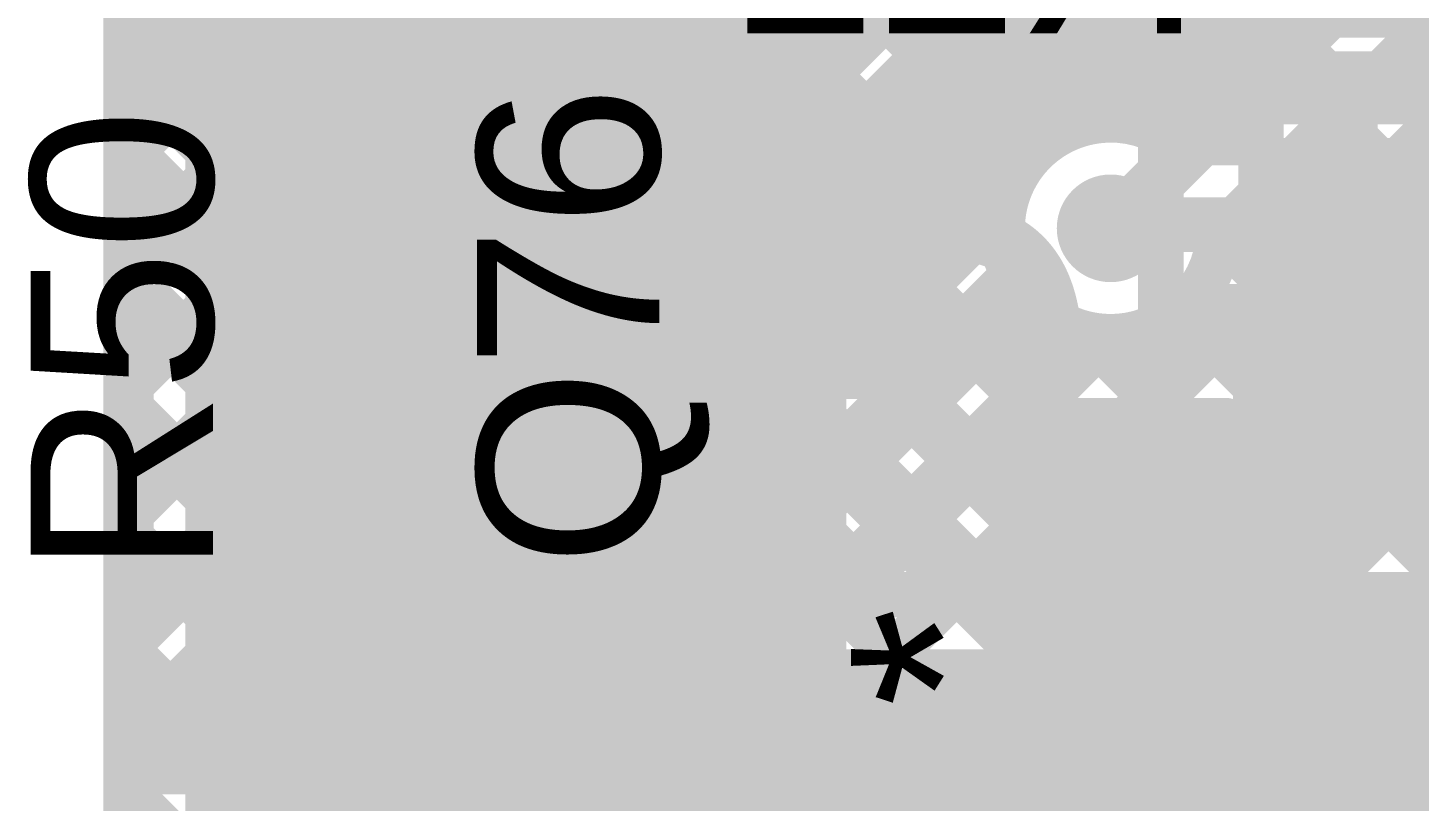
# Model space of a CAD drawing. Header units: millimetres. Extents: x -0.33 to 3.26, y -0.12 to 2.83.
# Drawn here: x -0.1016 to 0.2037, y 1.6135 to 1.7832 of the extents above; entities that cross this region are included whole.
import ezdxf

# ---------------------------------------------------------------- set-up
doc = ezdxf.new("R2010")
doc.units = ezdxf.units.MM
doc.header["$MEASUREMENT"] = 0
for name, color, linetype in [('BottomLayer', 5, 'Continuous'), ('BottomOverlay', 54, 'Continuous'), ('BottomPaste', 16, 'Continuous'), ('BottomSolder', 6, 'Continuous'), ('TopLayer', 1, 'Continuous'), ('TopOverlay', 2, 'Continuous'), ('TopPaste', 8, 'Continuous'), ('TopSolder', 216, 'Continuous'), ('ViaHoleLayer', 16, 'Continuous')]:
    doc.layers.add(name, color=color, linetype=linetype)
doc.styles.add('Arial', font='', dxfattribs={"height": 0.2})
doc.styles.get('Arial').set_extended_font_data('Arial')

# ---------------------------------------------------------------- blocks, each defined once
blk = doc.blocks.new('R__0603_B_32')
at = {"layer": 'BottomLayer'}
for points in [[(-0.015, 0.0175), (-0.015, -0.0175), (-0.045, -0.0175), (-0.045, 0.0175)], [(0.045, 0.0175), (0.045, -0.0175), (0.015, -0.0175), (0.015, 0.0175)]]:
    blk.add_hatch(color=5, dxfattribs=at).paths.add_polyline_path(points)
at = {"layer": 'BottomPaste'}
for points in [[(-0.015, 0.0175), (-0.015, -0.0175), (-0.045, -0.0175), (-0.045, 0.0175)], [(0.045, 0.0175), (0.045, -0.0175), (0.015, -0.0175), (0.015, 0.0175)]]:
    blk.add_hatch(color=16, dxfattribs=at).paths.add_polyline_path(points)
at = {"layer": 'BottomSolder'}
for points in [[(-0.011, 0.0215), (-0.011, -0.0215), (-0.049, -0.0215), (-0.049, 0.0215)], [(0.049, 0.0215), (0.049, -0.0215), (0.011, -0.0215), (0.011, 0.0215)]]:
    blk.add_hatch(color=6, dxfattribs=at).paths.add_polyline_path(points)
at = {"layer": 'BottomOverlay', "const_width": 0.01}
for points in [[(-0.052, 0.024), (0.052, 0.024)], [(-0.052, 0.024), (-0.052, -0.024)], [(0.052, 0.024), (0.052, -0.024)], [(-0.052, -0.024), (0.052, -0.024)]]:
    blk.add_lwpolyline(points, dxfattribs=at)
at = {"layer": 'BottomOverlay', "const_width": 0.005}
for points in [[(-0.0545, 0.024, 1), (-0.0495, 0.024, 1)], [(-0.0545, 0.024, 1), (-0.0495, 0.024, 1)], [(0.0495, 0.024, 1), (0.0545, 0.024, 1)], [(0.0495, 0.024, 1), (0.0545, 0.024, 1)], [(-0.0545, -0.024, 1), (-0.0495, -0.024, 1)], [(-0.0545, -0.024, 1), (-0.0495, -0.024, 1)], [(0.0495, -0.024, 1), (0.0545, -0.024, 1)], [(0.0495, -0.024, 1), (0.0545, -0.024, 1)]]:
    blk.add_lwpolyline(points, format="xyb", close=True, dxfattribs=at)
blk = doc.blocks.new('R__0402_B_35')
at = {"layer": 'BottomLayer'}
for points in [[(-0.0095, 0.0125), (-0.0095, -0.0125), (-0.0275, -0.0125), (-0.0275, 0.0125)], [(0.0275, 0.0125), (0.0275, -0.0125), (0.0095, -0.0125), (0.0095, 0.0125)]]:
    blk.add_hatch(color=5, dxfattribs=at).paths.add_polyline_path(points)
at = {"layer": 'BottomPaste'}
for points in [[(-0.0095, 0.0125), (-0.0095, -0.0125), (-0.0275, -0.0125), (-0.0275, 0.0125)], [(0.0275, 0.0125), (0.0275, -0.0125), (0.0095, -0.0125), (0.0095, 0.0125)]]:
    blk.add_hatch(color=16, dxfattribs=at).paths.add_polyline_path(points)
at = {"layer": 'BottomSolder'}
for points in [[(-0.0055, 0.0165), (-0.0055, -0.0165), (-0.0315, -0.0165), (-0.0315, 0.0165)], [(0.0315, 0.0165), (0.0315, -0.0165), (0.0055, -0.0165), (0.0055, 0.0165)]]:
    blk.add_hatch(color=6, dxfattribs=at).paths.add_polyline_path(points)
at = {"layer": 'BottomOverlay', "const_width": 0.01}
for points in [[(0.034, 0.019), (-0.034, 0.019)], [(-0.034, -0.019), (-0.034, 0.019)], [(0.034, -0.019), (0.034, 0.019)], [(0.034, -0.019), (-0.034, -0.019)]]:
    blk.add_lwpolyline(points, dxfattribs=at)
at = {"layer": 'BottomOverlay', "const_width": 0.005}
for points in [[(-0.0365, 0.019, 1), (-0.0315, 0.019, 1)], [(-0.0365, 0.019, 1), (-0.0315, 0.019, 1)], [(0.0315, 0.019, 1), (0.0365, 0.019, 1)], [(0.0315, 0.019, 1), (0.0365, 0.019, 1)], [(-0.0365, -0.019, 1), (-0.0315, -0.019, 1)], [(-0.0365, -0.019, 1), (-0.0315, -0.019, 1)], [(0.0315, -0.019, 1), (0.0365, -0.019, 1)], [(0.0315, -0.019, 1), (0.0365, -0.019, 1)]]:
    blk.add_lwpolyline(points, format="xyb", close=True, dxfattribs=at)
blk = doc.blocks.new('R__0402_B_36')
at = {"layer": 'BottomLayer'}
for points in [[(-0.0095, 0.0125), (-0.0095, -0.0125), (-0.0275, -0.0125), (-0.0275, 0.0125)], [(0.0275, 0.0125), (0.0275, -0.0125), (0.0095, -0.0125), (0.0095, 0.0125)]]:
    blk.add_hatch(color=5, dxfattribs=at).paths.add_polyline_path(points)
at = {"layer": 'BottomPaste'}
for points in [[(-0.0095, 0.0125), (-0.0095, -0.0125), (-0.0275, -0.0125), (-0.0275, 0.0125)], [(0.0275, 0.0125), (0.0275, -0.0125), (0.0095, -0.0125), (0.0095, 0.0125)]]:
    blk.add_hatch(color=16, dxfattribs=at).paths.add_polyline_path(points)
at = {"layer": 'BottomSolder'}
for points in [[(-0.0055, 0.0165), (-0.0055, -0.0165), (-0.0315, -0.0165), (-0.0315, 0.0165)], [(0.0315, 0.0165), (0.0315, -0.0165), (0.0055, -0.0165), (0.0055, 0.0165)]]:
    blk.add_hatch(color=6, dxfattribs=at).paths.add_polyline_path(points)
at = {"layer": 'BottomOverlay', "const_width": 0.01}
for points in [[(-0.034, 0.019), (0.034, 0.019)], [(-0.034, 0.019), (-0.034, -0.019)], [(0.034, 0.019), (0.034, -0.019)], [(-0.034, -0.019), (0.034, -0.019)]]:
    blk.add_lwpolyline(points, dxfattribs=at)
at = {"layer": 'BottomOverlay', "const_width": 0.005}
for points in [[(-0.0365, 0.019, 1), (-0.0315, 0.019, 1)], [(-0.0365, 0.019, 1), (-0.0315, 0.019, 1)], [(0.0315, 0.019, 1), (0.0365, 0.019, 1)], [(0.0315, 0.019, 1), (0.0365, 0.019, 1)], [(-0.0365, -0.019, 1), (-0.0315, -0.019, 1)], [(-0.0365, -0.019, 1), (-0.0315, -0.019, 1)], [(0.0315, -0.019, 1), (0.0365, -0.019, 1)], [(0.0315, -0.019, 1), (0.0365, -0.019, 1)]]:
    blk.add_lwpolyline(points, format="xyb", close=True, dxfattribs=at)
blk = doc.blocks.new('SOT23_3_67')
at = {"layer": 'TopLayer'}
for points in [[(0.01574, 0.02657), (-0.01575, 0.02657), (-0.01575, 0.05807), (0.01574, 0.05807)], [(-0.02166, -0.05807), (-0.05316, -0.05807), (-0.05316, -0.02657), (-0.02166, -0.02657)], [(0.05314, -0.05807), (0.02165, -0.05807), (0.02165, -0.02657), (0.05314, -0.02657)]]:
    blk.add_hatch(color=1, dxfattribs=at).paths.add_polyline_path(points)
at = {"layer": 'TopPaste'}
for points in [[(0.01574, 0.02657), (-0.01575, 0.02657), (-0.01575, 0.05807), (0.01574, 0.05807)], [(-0.02166, -0.05807), (-0.05316, -0.05807), (-0.05316, -0.02657), (-0.02166, -0.02657)], [(0.05314, -0.05807), (0.02165, -0.05807), (0.02165, -0.02657), (0.05314, -0.02657)]]:
    blk.add_hatch(color=8, dxfattribs=at).paths.add_polyline_path(points)
at = {"layer": 'TopSolder'}
for points in [[(0.01974, 0.02257), (-0.01975, 0.02257), (-0.01975, 0.06207), (0.01974, 0.06207)], [(-0.01766, -0.06207), (-0.05716, -0.06207), (-0.05716, -0.02257), (-0.01766, -0.02257)], [(0.05714, -0.06207), (0.01765, -0.06207), (0.01765, -0.02257), (0.05714, -0.02257)]]:
    blk.add_hatch(color=216, dxfattribs=at).paths.add_polyline_path(points)
at = {"layer": 'TopOverlay', "const_width": 0.01}
for points in [[(-0.06401, 0.032), (-0.06401, -0.03)], [(-0.06401, 0.032), (-0.02901, 0.032)], [(0.02899, 0.031), (0.06399, 0.031)], [(0.06399, 0.031), (0.06399, -0.03)], [(-0.01101, -0.032), (0.01099, -0.032)]]:
    blk.add_lwpolyline(points, dxfattribs=at)
at = {"layer": 'TopOverlay'}
for points, const_width in [([(-0.06651, 0.032, 1), (-0.06151, 0.032, 1)], 0.005), ([(-0.06651, 0.032, 1), (-0.06151, 0.032, 1)], 0.005), ([(-0.03151, 0.032, 1), (-0.02651, 0.032, 1)], 0.005), ([(0.02649, 0.031, 1), (0.03149, 0.031, 1)], 0.005), ([(0.06149, 0.031, 1), (0.06649, 0.031, 1)], 0.005), ([(0.06149, 0.031, 1), (0.06649, 0.031, 1)], 0.005), ([(-0.06651, -0.03, 1), (-0.06151, -0.03, 1)], 0.005), ([(-0.01351, -0.032, 1), (-0.00851, -0.032, 1)], 0.005), ([(0.00849, -0.032, 1), (0.01349, -0.032, 1)], 0.005), ([(0.06149, -0.03, 1), (0.06649, -0.03, 1)], 0.005), ([(-0.06409, -0.068, 1), (-0.07393, -0.068, 1)], 0.00984), ([(-0.07639, -0.068, 1), (-0.07147, -0.068, 1)], 0.00492), ([(-0.06655, -0.068, 1), (-0.06162, -0.068, 1)], 0.00492)]:
    blk.add_lwpolyline(points, format="xyb", close=True, dxfattribs=dict(at, const_width=const_width))
blk = doc.blocks.new('R__0402_88')
at = {"layer": 'TopLayer'}
for points in [[(-0.0275, -0.0125), (-0.0275, 0.0125), (-0.0095, 0.0125), (-0.0095, -0.0125)], [(0.0095, -0.0125), (0.0095, 0.0125), (0.0275, 0.0125), (0.0275, -0.0125)]]:
    blk.add_hatch(color=1, dxfattribs=at).paths.add_polyline_path(points)
at = {"layer": 'TopPaste'}
for points in [[(-0.0275, -0.0125), (-0.0275, 0.0125), (-0.0095, 0.0125), (-0.0095, -0.0125)], [(0.0095, -0.0125), (0.0095, 0.0125), (0.0275, 0.0125), (0.0275, -0.0125)]]:
    blk.add_hatch(color=8, dxfattribs=at).paths.add_polyline_path(points)
at = {"layer": 'TopSolder'}
for points in [[(-0.0315, -0.0165), (-0.0315, 0.0165), (-0.0055, 0.0165), (-0.0055, -0.0165)], [(0.0055, -0.0165), (0.0055, 0.0165), (0.0315, 0.0165), (0.0315, -0.0165)]]:
    blk.add_hatch(color=216, dxfattribs=at).paths.add_polyline_path(points)
at = {"layer": 'TopOverlay', "const_width": 0.005}
for points in [[(-0.0085, 0.0175), (-0.0325, 0.0175)], [(-0.0325, -0.0175), (-0.0325, 0.0175)], [(0.0325, 0.0175), (0.0085, 0.0175)], [(0.0325, -0.0175), (0.0325, 0.0175)], [(-0.0085, -0.0175), (-0.0325, -0.0175)], [(0.0325, -0.0175), (0.0085, -0.0175)]]:
    blk.add_lwpolyline(points, dxfattribs=at)
at = {"layer": 'TopOverlay', "const_width": 0.0025}
for points in [[(-0.03375, 0.0175, 1), (-0.03125, 0.0175, 1)], [(-0.03375, 0.0175, 1), (-0.03125, 0.0175, 1)], [(-0.00975, 0.0175, 1), (-0.00725, 0.0175, 1)], [(0.00725, 0.0175, 1), (0.00975, 0.0175, 1)], [(0.03125, 0.0175, 1), (0.03375, 0.0175, 1)], [(0.03125, 0.0175, 1), (0.03375, 0.0175, 1)], [(-0.03375, -0.0175, 1), (-0.03125, -0.0175, 1)], [(-0.03375, -0.0175, 1), (-0.03125, -0.0175, 1)], [(-0.00975, -0.0175, 1), (-0.00725, -0.0175, 1)], [(0.00725, -0.0175, 1), (0.00975, -0.0175, 1)], [(0.03125, -0.0175, 1), (0.03375, -0.0175, 1)], [(0.03125, -0.0175, 1), (0.03375, -0.0175, 1)]]:
    blk.add_lwpolyline(points, format="xyb", close=True, dxfattribs=at)
blk = doc.blocks.new('T________B_____12_P___95')
at = {"layer": 'TopOverlay', "const_width": 0.01}
for points in [[(2.325, 0.164), (-0.105, 0.164)], [(1.56339, 0.1402), (1.58216, 0.12143)], [(1.63748, 0.1402), (1.61871, 0.12143)], [(1.58216, 0.12143), (1.61871, 0.12143)]]:
    blk.add_lwpolyline(points, dxfattribs=at)
at = {"layer": 'TopOverlay', "const_width": 0.005}
for points in [[(1.56089, 0.1402, 1), (1.56589, 0.1402, 1)], [(1.63498, 0.1402, 1), (1.63998, 0.1402, 1)], [(1.57966, 0.12143, 1), (1.58466, 0.12143, 1)], [(1.57966, 0.12143, 1), (1.58466, 0.12143, 1)], [(1.61621, 0.12143, 1), (1.62121, 0.12143, 1)], [(1.61621, 0.12143, 1), (1.62121, 0.12143, 1)]]:
    blk.add_lwpolyline(points, format="xyb", close=True, dxfattribs=at)

msp = doc.modelspace()

# ---------------------------------------------------------------- hatches: boundary and pattern name
at = {"layer": 'BottomLayer'}
msp.add_hatch(color=5, dxfattribs=at).paths.add_polyline_path([(-0.067, 0.128), (0.078, 0.128), (0.078, 2.405), (-0.067, 2.405)])
h = msp.add_hatch(color=5, dxfattribs=at)
edge = h.paths.add_edge_path()
edge.add_arc((0.136, 1.73922), 0.01181, 0, 360)
h = msp.add_hatch(color=5, dxfattribs=at)
edge = h.paths.add_edge_path()
edge.add_arc((0, 1.7126), 0.01181, 0, 360)
at = {"layer": 'TopLayer'}
h = msp.add_hatch(color=1, dxfattribs=at)
edge = h.paths.add_edge_path()
edge.add_arc((0.136, 1.73922), 0.01181, 0, 360)
h = msp.add_hatch(color=1, dxfattribs=at)
edge = h.paths.add_edge_path()
edge.add_arc((0, 1.7126), 0.01181, 0, 360)
msp.add_hatch(color=1, dxfattribs=at).paths.add_polyline_path([(0.02172, 1.60383), (0.38672, 1.60383), (0.38672, 1.64683), (0.02172, 1.64683)])
at = {"layer": 'ViaHoleLayer'}
h = msp.add_hatch(color=16, dxfattribs=at)
edge = h.paths.add_edge_path()
edge.add_arc((0.136, 1.73922), 0.00591, 0, 360)
h = msp.add_hatch(color=16, dxfattribs=at)
edge = h.paths.add_edge_path()
edge.add_arc((0, 1.7126), 0.00591, 0, 360)

# ---------------------------------------------------------------- linework, layer by layer
at = {"layer": 'BottomLayer'}
for points, const_width in [([(-0.08, 2.45188), (-0.08, 0.07612)], 0.01), ([(-0.08, 2.01179), (0.16477, 1.76702)], 0.01), ([(-0.08, 1.76048), (0.16853, 2.00901)], 0.01), ([(-0.08, 1.73219), (0.18267, 1.99487)], 0.01), ([(-0.08, 1.98351), (0.14101, 1.7625)], 0.01), ([(-0.08, 1.70391), (0.19682, 1.98073)], 0.01), ([(-0.08, 1.95522), (0.11916, 1.75606)], 0.01), ([(-0.08, 1.92694), (0.11272, 1.73422)], 0.01), ([(-0.08, 1.67563), (0.16328, 1.91891)], 0.01), ([(-0.08, 1.89865), (0.15315, 1.6655)], 0.01), ([(-0.08, 1.64734), (0.16328, 1.89063)], 0.01), ([(-0.08, 1.87037), (0.12487, 1.6655)], 0.01), ([(-0.08, 1.61906), (0.16328, 1.86234)], 0.01), ([(-0.08, 1.84208), (0.11788, 1.64421)], 0.01), ([(-0.08, 1.59077), (0.16328, 1.83406)], 0.01), ([(0.1635, 1.77302), (0.1635, 1.82702)], 0.01), ([(-0.08, 1.8138), (0.11343, 1.62037)], 0.01), ([(-0.08, 1.56249), (0.1635, 1.80599)], 0.01), ([(-0.08, 1.78552), (0.11328, 1.59223)], 0.01), ([(0.14642, 1.76063), (0.1635, 1.77771)], 0.01), ([(0.1635, 1.77302), (0.2225, 1.77302)], 0.01), ([(0.1811, 1.76702), (0.1871, 1.77302)], 0.01), ([(0.18706, 1.77302), (0.19306, 1.76702)], 0.01), ([(0.1635, 1.76702), (0.2225, 1.76702)], 0.01), ([(0.1635, 1.75802), (0.1635, 1.76702)], 0.01), ([(-0.08, 1.75723), (0.11328, 1.56395)], 0.01), ([(0.15062, 1.75802), (0.1635, 1.75802)], 0.01), ([(0.136, 1.73922), (0.13679, 1.74002)], 0.012), ([(0.13679, 1.74002), (0.193, 1.74002)], 0.012), ([(-0.08, 1.72895), (0.11328, 1.53566)], 0.01), ([(-0.08, 1.5342), (0.11459, 1.7288)], 0.01), ([(-0.08, 1.47764), (0.1635, 1.72114)], 0.01), ([(0.15246, 1.72202), (0.1635, 1.72202)], 0.01), ([(0.15321, 1.72202), (0.17272, 1.7025)], 0.01), ([(0.1635, 1.71302), (0.1635, 1.72202)], 0.01), ([(-0.08, 1.50592), (0.13021, 1.71613)], 0.01), ([(0.13099, 1.71594), (0.16788, 1.67906)], 0.01), ([(0.1635, 1.71302), (0.2225, 1.71302)], 0.01), ([(0.17315, 1.7025), (0.18366, 1.71302)], 0.01), ([(0.19049, 1.71302), (0.19751, 1.706)], 0.01), ([(0.20493, 1.706), (0.21195, 1.71302)], 0.01), ([(0.19238, 1.706), (0.228, 1.706)], 0.01), ([(0.16788, 1.7025), (0.17976, 1.7025)], 0.01), ([(0.16788, 1.69723), (0.17315, 1.7025)], 0.01), ([(0.16788, 1.6815), (0.16788, 1.7025)], 0.01), ([(-0.08, 1.70066), (0.125, 1.49566)], 0.01), ([(0.13629, 1.66564), (0.16788, 1.69723)], 0.01), ([(0.19238, 1.6815), (0.228, 1.6815)], 0.025), ([(0.16788, 1.6655), (0.16788, 1.6815)], 0.01), ([(-0.08, 1.67238), (0.26212, 1.33026)], 0.01), ([(0.16443, 1.6655), (0.16788, 1.66895)], 0.01), ([(0.11788, 1.6655), (0.13582, 1.6655)], 0.01), ([(0.11788, 1.6235), (0.11788, 1.6655)], 0.01), ([(0.14894, 1.6655), (0.16688, 1.6655)], 0.01), ([(0.16688, 1.6235), (0.16688, 1.6655)], 0.01), ([(0.16788, 1.6605), (0.16788, 1.6655)], 0.01), ([(0.16788, 1.6605), (0.16788, 1.6655)], 0.01), ([(0.16788, 1.6235), (0.16788, 1.6605)], 0.01), ([(-0.08, 1.44935), (0.11788, 1.64723)], 0.01), ([(0.14238, 1.56759), (0.14238, 1.6445)], 0.02), ([(0.19238, 1.56759), (0.19238, 1.6445)], 0.02), ([(-0.08, 1.64409), (0.21931, 1.34478)], 0.01), ([(0.14238, 1.56962), (0.14238, 1.6445)], 0.012), ([(0.19238, 1.56962), (0.19238, 1.6445)], 0.012), ([(0.12038, 1.62037), (0.12038, 1.6235)], 0.01), ([(0.16438, 1.62037), (0.16438, 1.6235)], 0.01), ([(0.16687, 1.6235), (0.16999, 1.62037)], 0.01), ([(0.17038, 1.62037), (0.17038, 1.6235)], 0.01), ([(0.11328, 1.61435), (0.11931, 1.62037)], 0.01), ([(0.11328, 1.62037), (0.12038, 1.62037)], 0.01), ([(0.11328, 1.51763), (0.11328, 1.62037)], 0.01), ([(0.16438, 1.62037), (0.17038, 1.62037)], 0.01), ([(0.16438, 1.62037), (0.17038, 1.62037)], 0.01), ([(-0.00128, 1.56583), (-0.00128, 1.60883)], 0.025), ([(-0.08, 1.61581), (0.19103, 1.34478)], 0.01), ([(-0.08, 1.42107), (0.11328, 1.61435)], 0.01)]:
    msp.add_lwpolyline(points, dxfattribs=dict(at, const_width=const_width))
for points, const_width in [([(-0.0825, 1.78552, 1), (-0.0775, 1.78552, 1)], 0.005), ([(0.161, 1.77771, 1), (0.166, 1.77771, 1)], 0.005), ([(0.161, 1.77302, 1), (0.166, 1.77302, 1)], 0.005), ([(0.161, 1.77302, 1), (0.166, 1.77302, 1)], 0.005), ([(0.18456, 1.77302, 1), (0.18956, 1.77302, 1)], 0.005), ([(0.1846, 1.77302, 1), (0.1896, 1.77302, 1)], 0.005), ([(0.161, 1.76702, 1), (0.166, 1.76702, 1)], 0.005), ([(0.161, 1.76702, 1), (0.166, 1.76702, 1)], 0.005), ([(0.16227, 1.76702, 1), (0.16727, 1.76702, 1)], 0.005), ([(0.1786, 1.76702, 1), (0.1836, 1.76702, 1)], 0.005), ([(0.19056, 1.76702, 1), (0.19556, 1.76702, 1)], 0.005), ([(-0.0825, 1.76048, 1), (-0.0775, 1.76048, 1)], 0.005), ([(0.13851, 1.7625, 1), (0.14351, 1.7625, 1)], 0.005), ([(0.14392, 1.76063, 1), (0.14892, 1.76063, 1)], 0.005), ([(-0.0825, 1.75723, 1), (-0.0775, 1.75723, 1)], 0.005), ([(0.14812, 1.75802, 1), (0.15312, 1.75802, 1)], 0.005), ([(0.14812, 1.75802, 1), (0.15312, 1.75802, 1)], 0.005), ([(0.161, 1.75802, 1), (0.166, 1.75802, 1)], 0.005), ([(0.161, 1.75802, 1), (0.166, 1.75802, 1)], 0.005), ([(0.11666, 1.75606, 1), (0.12166, 1.75606, 1)], 0.005), ([(0.133, 1.73922, 1), (0.139, 1.73922, 1)], 0.006), ([(0.13379, 1.74002, 1), (0.1398, 1.74002, 1)], 0.006), ([(0.13379, 1.74002, 1), (0.1398, 1.74002, 1)], 0.006), ([(0.19, 1.74002, 1), (0.196, 1.74002, 1)], 0.006), ([(-0.0825, 1.73219, 1), (-0.0775, 1.73219, 1)], 0.005), ([(0.11022, 1.73422, 1), (0.11522, 1.73422, 1)], 0.005), ([(-0.0825, 1.72895, 1), (-0.0775, 1.72895, 1)], 0.005), ([(0.11209, 1.7288, 1), (0.11709, 1.7288, 1)], 0.005), ([(0.14996, 1.72202, 1), (0.15496, 1.72202, 1)], 0.005), ([(0.14996, 1.72202, 1), (0.15496, 1.72202, 1)], 0.005), ([(0.15071, 1.72202, 1), (0.15571, 1.72202, 1)], 0.005), ([(0.161, 1.72202, 1), (0.166, 1.72202, 1)], 0.005), ([(0.161, 1.72202, 1), (0.166, 1.72202, 1)], 0.005), ([(0.161, 1.72114, 1), (0.166, 1.72114, 1)], 0.005), ([(0.12771, 1.71613, 1), (0.13271, 1.71613, 1)], 0.005), ([(0.12849, 1.71594, 1), (0.13349, 1.71594, 1)], 0.005), ([(0.161, 1.71302, 1), (0.166, 1.71302, 1)], 0.005), ([(0.161, 1.71302, 1), (0.166, 1.71302, 1)], 0.005), ([(0.18116, 1.71302, 1), (0.18616, 1.71302, 1)], 0.005), ([(0.18799, 1.71302, 1), (0.19299, 1.71302, 1)], 0.005), ([(0.18988, 1.706, 1), (0.19488, 1.706, 1)], 0.005), ([(0.18988, 1.706, 1), (0.19488, 1.706, 1)], 0.005), ([(0.19501, 1.706, 1), (0.20001, 1.706, 1)], 0.005), ([(0.20243, 1.706, 1), (0.20743, 1.706, 1)], 0.005), ([(-0.0825, 1.70391, 1), (-0.0775, 1.70391, 1)], 0.005), ([(0.16538, 1.7025, 1), (0.17038, 1.7025, 1)], 0.005), ([(0.16538, 1.7025, 1), (0.17038, 1.7025, 1)], 0.005), ([(0.17022, 1.7025, 1), (0.17522, 1.7025, 1)], 0.005), ([(0.17065, 1.7025, 1), (0.17565, 1.7025, 1)], 0.005), ([(0.17065, 1.7025, 1), (0.17565, 1.7025, 1)], 0.005), ([(0.17726, 1.7025, 1), (0.18226, 1.7025, 1)], 0.005), ([(0.17726, 1.7025, 1), (0.18226, 1.7025, 1)], 0.005), ([(-0.0825, 1.70066, 1), (-0.0775, 1.70066, 1)], 0.005), ([(0.16538, 1.69723, 1), (0.17038, 1.69723, 1)], 0.005), ([(0.16538, 1.69723, 1), (0.17038, 1.69723, 1)], 0.005), ([(0.18613, 1.6815, 1), (0.19863, 1.6815, 1)], 0.0125), ([(0.16538, 1.6815, 1), (0.17038, 1.6815, 1)], 0.005), ([(0.16538, 1.6815, 1), (0.17038, 1.6815, 1)], 0.005), ([(0.16538, 1.67906, 1), (0.17038, 1.67906, 1)], 0.005), ([(-0.0825, 1.67563, 1), (-0.0775, 1.67563, 1)], 0.005), ([(-0.0825, 1.67238, 1), (-0.0775, 1.67238, 1)], 0.005), ([(0.16538, 1.66895, 1), (0.17038, 1.66895, 1)], 0.005), ([(0.11538, 1.6655, 1), (0.12038, 1.6655, 1)], 0.005), ([(0.11538, 1.6655, 1), (0.12038, 1.6655, 1)], 0.005), ([(0.12237, 1.6655, 1), (0.12737, 1.6655, 1)], 0.005), ([(0.13332, 1.6655, 1), (0.13832, 1.6655, 1)], 0.005), ([(0.13332, 1.6655, 1), (0.13832, 1.6655, 1)], 0.005), ([(0.13379, 1.66564, 1), (0.13879, 1.66564, 1)], 0.005), ([(0.14644, 1.6655, 1), (0.15144, 1.6655, 1)], 0.005), ([(0.14644, 1.6655, 1), (0.15144, 1.6655, 1)], 0.005), ([(0.15065, 1.6655, 1), (0.15565, 1.6655, 1)], 0.005), ([(0.16193, 1.6655, 1), (0.16693, 1.6655, 1)], 0.005), ([(0.16438, 1.6655, 1), (0.16938, 1.6655, 1)], 0.005), ([(0.16438, 1.6655, 1), (0.16938, 1.6655, 1)], 0.005), ([(0.16538, 1.6655, 1), (0.17038, 1.6655, 1)], 0.005), ([(0.16538, 1.6655, 1), (0.17038, 1.6655, 1)], 0.005), ([(0.16538, 1.6655, 1), (0.17038, 1.6655, 1)], 0.005), ([(0.16538, 1.6605, 1), (0.17038, 1.6605, 1)], 0.005), ([(0.16538, 1.6605, 1), (0.17038, 1.6605, 1)], 0.005), ([(0.16538, 1.6605, 1), (0.17038, 1.6605, 1)], 0.005), ([(-0.0825, 1.64734, 1), (-0.0775, 1.64734, 1)], 0.005), ([(0.11538, 1.64723, 1), (0.12038, 1.64723, 1)], 0.005), ([(0.13738, 1.6445, 1), (0.14738, 1.6445, 1)], 0.01), ([(0.18738, 1.6445, 1), (0.19738, 1.6445, 1)], 0.01), ([(-0.0825, 1.64409, 1), (-0.0775, 1.64409, 1)], 0.005), ([(0.11538, 1.64421, 1), (0.12038, 1.64421, 1)], 0.005), ([(0.13938, 1.6445, 1), (0.14538, 1.6445, 1)], 0.006), ([(0.18938, 1.6445, 1), (0.19538, 1.6445, 1)], 0.006), ([(0.11538, 1.6235, 1), (0.12038, 1.6235, 1)], 0.005), ([(0.11788, 1.6235, 1), (0.12288, 1.6235, 1)], 0.005), ([(0.16188, 1.6235, 1), (0.16688, 1.6235, 1)], 0.005), ([(0.16437, 1.6235, 1), (0.16937, 1.6235, 1)], 0.005), ([(0.16438, 1.6235, 1), (0.16938, 1.6235, 1)], 0.005), ([(0.16538, 1.6235, 1), (0.17038, 1.6235, 1)], 0.005), ([(0.16788, 1.6235, 1), (0.17288, 1.6235, 1)], 0.005), ([(0.11078, 1.62037, 1), (0.11578, 1.62037, 1)], 0.005), ([(0.11078, 1.62037, 1), (0.11578, 1.62037, 1)], 0.005), ([(0.11093, 1.62037, 1), (0.11593, 1.62037, 1)], 0.005), ([(0.11681, 1.62037, 1), (0.12181, 1.62037, 1)], 0.005), ([(0.11788, 1.62037, 1), (0.12288, 1.62037, 1)], 0.005), ([(0.11788, 1.62037, 1), (0.12288, 1.62037, 1)], 0.005), ([(0.16188, 1.62037, 1), (0.16688, 1.62037, 1)], 0.005), ([(0.16188, 1.62037, 1), (0.16688, 1.62037, 1)], 0.005), ([(0.16188, 1.62037, 1), (0.16688, 1.62037, 1)], 0.005), ([(0.16749, 1.62037, 1), (0.17249, 1.62037, 1)], 0.005), ([(0.16788, 1.62037, 1), (0.17288, 1.62037, 1)], 0.005), ([(0.16788, 1.62037, 1), (0.17288, 1.62037, 1)], 0.005), ([(0.16788, 1.62037, 1), (0.17288, 1.62037, 1)], 0.005), ([(-0.0825, 1.61906, 1), (-0.0775, 1.61906, 1)], 0.005), ([(-0.00753, 1.60883, 1), (0.00497, 1.60883, 1)], 0.0125), ([(-0.0825, 1.61581, 1), (-0.0775, 1.61581, 1)], 0.005), ([(0.11078, 1.61435, 1), (0.11578, 1.61435, 1)], 0.005), ([(0.11078, 1.61435, 1), (0.11578, 1.61435, 1)], 0.005)]:
    msp.add_lwpolyline(points, format="xyb", close=True, dxfattribs=dict(at, const_width=const_width))
at = {"layer": 'BottomLayer', "const_width": 0.01}
for points in [[(0.15246, 1.72202, -2.184425), (0.15062, 1.75802)], [(0.17976, 1.7025, -0.136106), (0.19238, 1.706)], [(0.13582, 1.6655, -0.152499), (0.14894, 1.6655)]]:
    msp.add_lwpolyline(points, format="xyb", dxfattribs=at)
at = {"layer": 'TopLayer'}
for points, const_width in [([(-0.079, 1.62), (-0.079, 2.45085)], 0.01), ([(-0.079, 1.67945), (0.27255, 2.031)], 0.01), ([(-0.079, 1.70491), (0.24709, 2.031)], 0.01), ([(-0.079, 1.75582), (0.19618, 2.031)], 0.01), ([(-0.079, 1.73036), (0.22164, 2.031)], 0.01), ([(-0.079, 1.78127), (0.17073, 2.031)], 0.01), ([(-0.03649, 1.6965), (0.29801, 2.031)], 0.01), ([(-0.079, 2.0023), (0.14731, 1.77599)], 0.01), ([(-0.079, 1.97684), (0.13458, 1.76326)], 0.01), ([(-0.01104, 1.6965), (0.26533, 1.97287)], 0.01), ([(-0.079, 1.95139), (0.11781, 1.75458)], 0.01), ([(-0.00806, 1.67402), (0.25941, 1.94149)], 0.01), ([(-0.079, 1.92593), (0.11272, 1.73421)], 0.01), ([(0.00466, 1.66129), (0.26575, 1.92238)], 0.01), ([(0.13142, 1.76259), (0.27726, 1.90843)], 0.01), ([(-0.079, 1.90048), (0.16265, 1.65883)], 0.01), ([(-0.079, 1.87502), (0.13719, 1.65883)], 0.01), ([(-0.079, 1.84956), (0.11174, 1.65883)], 0.01), ([(0.13429, 1.76297), (0.21303, 1.8417)], 0.01), ([(0.136, 1.73922), (0.22578, 1.829)], 0.012), ([(-0.079, 1.82411), (0.08628, 1.65883)], 0.01), ([(0.10402, 1.65883), (0.2562, 1.811)], 0.01), ([(0.12948, 1.65883), (0.28165, 1.811)], 0.01), ([(0.15975, 1.73752), (0.23323, 1.811)], 0.01), ([(-0.079, 1.79865), (0.06083, 1.65883)], 0.01), ([(0.19822, 1.77599), (0.26821, 1.706)], 0.01), ([(-0.079, 1.7732), (0.03537, 1.65883)], 0.01), ([(0.15493, 1.65883), (0.26228, 1.76617)], 0.01), ([(0.18549, 1.76326), (0.24275, 1.706)], 0.01), ([(0.17277, 1.75053), (0.21901, 1.70429)], 0.01), ([(-0.079, 1.74774), (-0.02776, 1.6965)], 0.01), ([(0.02766, 1.65883), (0.11263, 1.74381)], 0.01), ([(0.16004, 1.7378), (0.20586, 1.69199)], 0.01), ([(0.05311, 1.65883), (0.11796, 1.72368)], 0.01), ([(-0.079, 1.72229), (-0.05321, 1.6965)], 0.01), ([(0.15136, 1.72103), (0.21356, 1.65883)], 0.01), ([(-0.035, 1.7125), (-0.0001, 1.7125)], 0.02), ([(0.07857, 1.65883), (0.13517, 1.71543)], 0.01), ([(0.13099, 1.71594), (0.1881, 1.65883)], 0.01), ([(-0.079, 1.69683), (-0.0595, 1.67733)], 0.01), ([(-0.0595, 1.6965), (-0.0105, 1.6965)], 0.01), ([(-0.0595, 1.6545), (-0.0595, 1.6965)], 0.01), ([(-0.0105, 1.67646), (-0.0105, 1.6965)], 0.01), ([(0.18039, 1.65883), (0.2035, 1.68194)], 0.01), ([(-0.0105, 1.67924), (0.00991, 1.65883)], 0.01), ([(-0.035, 1.6755), (0.01628, 1.62422)], 0.012), ([(-0.0105, 1.67646), (0.00972, 1.65623)], 0.01), ([(-0.079, 1.65399), (-0.0595, 1.67349)], 0.01), ([(-0.079, 1.67137), (-0.02744, 1.61981)], 0.01), ([(0.20585, 1.65883), (0.21094, 1.66392)], 0.01), ([(0.00972, 1.65883), (0.21872, 1.65883)], 0.01), ([(-0.079, 1.62854), (-0.05304, 1.6545)], 0.01), ([(-0.0595, 1.6545), (-0.03946, 1.6545)], 0.01), ([(-0.03946, 1.6545), (0.00353, 1.61152)], 0.01), ([(-0.06208, 1.62), (-0.03352, 1.64856)], 0.01), ([(-0.079, 1.64592), (-0.0529, 1.61981)], 0.01), ([(-0.03681, 1.61981), (-0.02079, 1.63584)], 0.01), ([(0.03955, 1.62422), (0.373, 1.62422)], 0.02), ([(-0.01328, 1.6179), (-0.00806, 1.62311)], 0.01), ([(0.01628, 1.62422), (0.03955, 1.62422)], 0.012), ([(-0.079, 1.62), (-0.057, 1.62)], 0.01), ([(-0.057, 1.61981), (-0.01328, 1.61981)], 0.01), ([(-0.01328, 1.55483), (-0.01328, 1.61981)], 0.01), ([(-0.01328, 1.59244), (0.00471, 1.61043)], 0.01)]:
    msp.add_lwpolyline(points, dxfattribs=dict(at, const_width=const_width))
for points, const_width in [([(-0.0815, 1.78127, 1), (-0.0765, 1.78127, 1)], 0.005), ([(0.14481, 1.77599, 1), (0.14981, 1.77599, 1)], 0.005), ([(0.19572, 1.77599, 1), (0.20072, 1.77599, 1)], 0.005), ([(-0.0815, 1.7732, 1), (-0.0765, 1.7732, 1)], 0.005), ([(0.13179, 1.76297, 1), (0.13679, 1.76297, 1)], 0.005), ([(0.13179, 1.76297, 1), (0.13679, 1.76297, 1)], 0.005), ([(0.13208, 1.76326, 1), (0.13708, 1.76326, 1)], 0.005), ([(0.18299, 1.76326, 1), (0.18799, 1.76326, 1)], 0.005), ([(0.12892, 1.76259, 1), (0.13392, 1.76259, 1)], 0.005), ([(-0.0815, 1.75582, 1), (-0.0765, 1.75582, 1)], 0.005), ([(0.11531, 1.75458, 1), (0.12031, 1.75458, 1)], 0.005), ([(0.17027, 1.75053, 1), (0.17527, 1.75053, 1)], 0.005), ([(-0.0815, 1.74774, 1), (-0.0765, 1.74774, 1)], 0.005), ([(0.11013, 1.74381, 1), (0.11513, 1.74381, 1)], 0.005), ([(0.133, 1.73922, 1), (0.139, 1.73922, 1)], 0.006), ([(0.15725, 1.73752, 1), (0.16225, 1.73752, 1)], 0.005), ([(0.15725, 1.73752, 1), (0.16225, 1.73752, 1)], 0.005), ([(0.15754, 1.7378, 1), (0.16254, 1.7378, 1)], 0.005), ([(0.11022, 1.73421, 1), (0.11522, 1.73421, 1)], 0.005), ([(-0.0815, 1.73036, 1), (-0.0765, 1.73036, 1)], 0.005), ([(0.11546, 1.72368, 1), (0.12046, 1.72368, 1)], 0.005), ([(-0.0815, 1.72229, 1), (-0.0765, 1.72229, 1)], 0.005), ([(0.14886, 1.72103, 1), (0.15386, 1.72103, 1)], 0.005), ([(-0.04, 1.7125, 1), (-0.03, 1.7125, 1)], 0.01), ([(-0.0051, 1.7125, 1), (0.0049, 1.7125, 1)], 0.01), ([(0.12849, 1.71594, 1), (0.13349, 1.71594, 1)], 0.005), ([(0.13267, 1.71543, 1), (0.13767, 1.71543, 1)], 0.005), ([(-0.0815, 1.70491, 1), (-0.0765, 1.70491, 1)], 0.005), ([(-0.0815, 1.69683, 1), (-0.0765, 1.69683, 1)], 0.005), ([(-0.062, 1.6965, 1), (-0.057, 1.6965, 1)], 0.005), ([(-0.062, 1.6965, 1), (-0.057, 1.6965, 1)], 0.005), ([(-0.05571, 1.6965, 1), (-0.05071, 1.6965, 1)], 0.005), ([(-0.03899, 1.6965, 1), (-0.03399, 1.6965, 1)], 0.005), ([(-0.03026, 1.6965, 1), (-0.02526, 1.6965, 1)], 0.005), ([(-0.01354, 1.6965, 1), (-0.00854, 1.6965, 1)], 0.005), ([(-0.013, 1.6965, 1), (-0.008, 1.6965, 1)], 0.005), ([(-0.013, 1.6965, 1), (-0.008, 1.6965, 1)], 0.005), ([(0.20336, 1.69199, 1), (0.20836, 1.69199, 1)], 0.005), ([(0.201, 1.68194, 1), (0.206, 1.68194, 1)], 0.005), ([(-0.0815, 1.67945, 1), (-0.0765, 1.67945, 1)], 0.005), ([(-0.062, 1.67733, 1), (-0.057, 1.67733, 1)], 0.005), ([(-0.013, 1.67924, 1), (-0.008, 1.67924, 1)], 0.005), ([(-0.038, 1.6755, 1), (-0.032, 1.6755, 1)], 0.006), ([(-0.013, 1.67646, 1), (-0.008, 1.67646, 1)], 0.005), ([(-0.013, 1.67646, 1), (-0.008, 1.67646, 1)], 0.005), ([(-0.0815, 1.67137, 1), (-0.0765, 1.67137, 1)], 0.005), ([(-0.062, 1.67349, 1), (-0.057, 1.67349, 1)], 0.005), ([(-0.01056, 1.67402, 1), (-0.00556, 1.67402, 1)], 0.005), ([(0.00216, 1.66129, 1), (0.00716, 1.66129, 1)], 0.005), ([(0.00722, 1.65883, 1), (0.01222, 1.65883, 1)], 0.005), ([(0.00722, 1.65623, 1), (0.01222, 1.65623, 1)], 0.005), ([(0.00741, 1.65883, 1), (0.01241, 1.65883, 1)], 0.005), ([(0.02516, 1.65883, 1), (0.03016, 1.65883, 1)], 0.005), ([(0.03287, 1.65883, 1), (0.03787, 1.65883, 1)], 0.005), ([(0.05061, 1.65883, 1), (0.05561, 1.65883, 1)], 0.005), ([(0.05833, 1.65883, 1), (0.06333, 1.65883, 1)], 0.005), ([(0.07607, 1.65883, 1), (0.08107, 1.65883, 1)], 0.005), ([(0.08378, 1.65883, 1), (0.08878, 1.65883, 1)], 0.005), ([(0.10152, 1.65883, 1), (0.10652, 1.65883, 1)], 0.005), ([(0.10924, 1.65883, 1), (0.11424, 1.65883, 1)], 0.005), ([(0.12698, 1.65883, 1), (0.13198, 1.65883, 1)], 0.005), ([(0.13469, 1.65883, 1), (0.13969, 1.65883, 1)], 0.005), ([(0.15243, 1.65883, 1), (0.15743, 1.65883, 1)], 0.005), ([(0.16015, 1.65883, 1), (0.16515, 1.65883, 1)], 0.005), ([(0.17789, 1.65883, 1), (0.18289, 1.65883, 1)], 0.005), ([(0.1856, 1.65883, 1), (0.1906, 1.65883, 1)], 0.005), ([(0.20335, 1.65883, 1), (0.20835, 1.65883, 1)], 0.005), ([(-0.0815, 1.65399, 1), (-0.0765, 1.65399, 1)], 0.005), ([(-0.062, 1.6545, 1), (-0.057, 1.6545, 1)], 0.005), ([(-0.062, 1.6545, 1), (-0.057, 1.6545, 1)], 0.005), ([(-0.05554, 1.6545, 1), (-0.05054, 1.6545, 1)], 0.005), ([(-0.04196, 1.6545, 1), (-0.03696, 1.6545, 1)], 0.005), ([(-0.04196, 1.6545, 1), (-0.03696, 1.6545, 1)], 0.005), ([(-0.03602, 1.64856, 1), (-0.03102, 1.64856, 1)], 0.005), ([(-0.0815, 1.64592, 1), (-0.0765, 1.64592, 1)], 0.005), ([(-0.02329, 1.63584, 1), (-0.01829, 1.63584, 1)], 0.005), ([(-0.0815, 1.62854, 1), (-0.0765, 1.62854, 1)], 0.005), ([(0.03455, 1.62422, 1), (0.04455, 1.62422, 1)], 0.01), ([(-0.01056, 1.62311, 1), (-0.00556, 1.62311, 1)], 0.005), ([(0.01328, 1.62422, 1), (0.01928, 1.62422, 1)], 0.006), ([(0.01328, 1.62422, 1), (0.01928, 1.62422, 1)], 0.006), ([(0.03655, 1.62422, 1), (0.04255, 1.62422, 1)], 0.006), ([(-0.0815, 1.62, 1), (-0.0765, 1.62, 1)], 0.005), ([(-0.0815, 1.62, 1), (-0.0765, 1.62, 1)], 0.005), ([(-0.06458, 1.62, 1), (-0.05958, 1.62, 1)], 0.005), ([(-0.0595, 1.62, 1), (-0.0545, 1.62, 1)], 0.005), ([(-0.0595, 1.61981, 1), (-0.0545, 1.61981, 1)], 0.005), ([(-0.0554, 1.61981, 1), (-0.0504, 1.61981, 1)], 0.005), ([(-0.03931, 1.61981, 1), (-0.03431, 1.61981, 1)], 0.005), ([(-0.02994, 1.61981, 1), (-0.02494, 1.61981, 1)], 0.005), ([(-0.01578, 1.61981, 1), (-0.01078, 1.61981, 1)], 0.005), ([(-0.01578, 1.61981, 1), (-0.01078, 1.61981, 1)], 0.005), ([(-0.01578, 1.6179, 1), (-0.01078, 1.6179, 1)], 0.005), ([(0.00103, 1.61152, 1), (0.00603, 1.61152, 1)], 0.005), ([(0.00103, 1.61152, 1), (0.00603, 1.61152, 1)], 0.005), ([(0.00105, 1.61149, 1), (0.00605, 1.61149, 1)], 0.005), ([(0.00221, 1.61043, 1), (0.00721, 1.61043, 1)], 0.005)]:
    msp.add_lwpolyline(points, format="xyb", close=True, dxfattribs=dict(at, const_width=const_width))
at = {"layer": 'TopLayer', "const_width": 0.01}
for points in [[(0.15975, 1.73752, -2.1888), (0.13429, 1.76297)], [(0.21872, 1.65883, -0.822387), (0.228, 1.706)], [(0.00972, 1.60746, -0.104024), (0.00353, 1.61152)], [(0.00972, 1.60746, -0.103554), (0.00355, 1.61149)]]:
    msp.add_lwpolyline(points, format="xyb", dxfattribs=at)

# ---------------------------------------------------------------- block references
for name, p, rotation in [('T________B_____12_P___95', (0.311, 0.148), 90), ('R__0603_B_32', (0.193, 1.77002), 90), ('R__0402_88', (-0.035, 1.694), 270), ('R__0402_B_35', (0.14238, 1.663), 270), ('R__0402_B_36', (0.19238, 1.663), 90), ('SOT23_3_67', (-0.00278, 1.58683), 90)]:
    msp.add_blockref(name, p, dxfattribs=dict(rotation=rotation))

# ---------------------------------------------------------------- texts
at = {"layer": 'BottomOverlay', "style": 'Arial', "text_generation_flag": 2}
msp.add_text('R22', height=0.04, dxfattribs=at).set_placement((0.156, 1.782))
msp.add_text('*', height=0.04, rotation=90, dxfattribs=at).set_placement((0.119, 1.656))
at = {"layer": 'TopOverlay', "style": 'Arial'}
for s, height, p in [('Y_4', 0.1, (0.12633, 1.669)), ('Q76', 0.04, (0.037, 1.665)), ('R50', 0.04, (-0.061, 1.663)), ('IN_3', 0.1, (0.12833, 1.456))]:
    msp.add_text(s, height=height, rotation=90, dxfattribs=at).set_placement(p)

doc.saveas('drawing.dxf')
